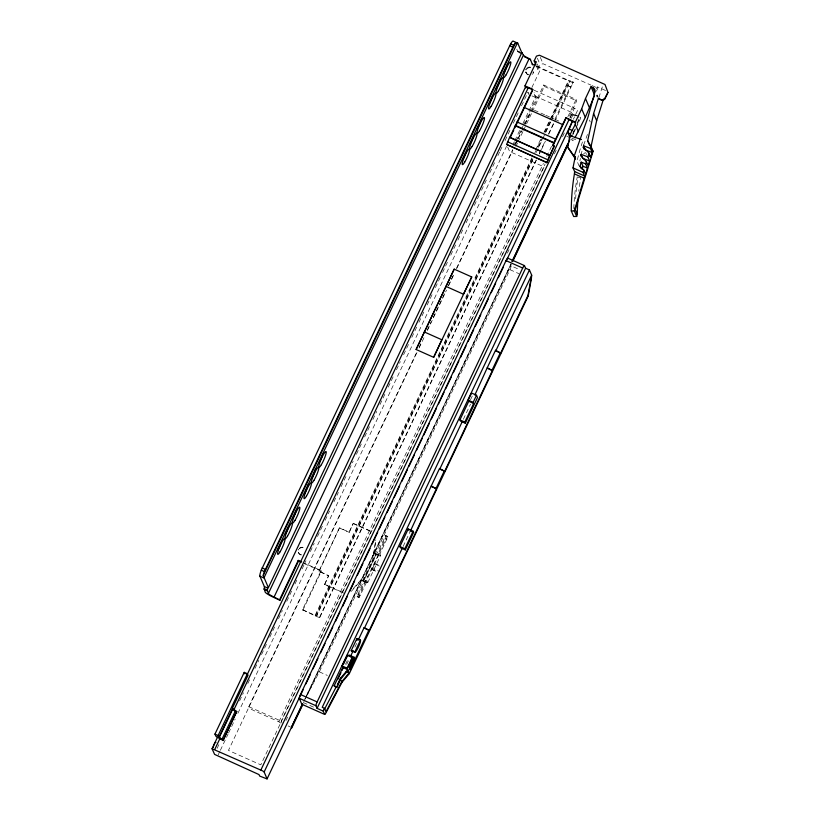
<?xml version="1.0" encoding="UTF-8"?>
<svg xmlns="http://www.w3.org/2000/svg" width="820" height="820" viewBox="0 0 820 820"><rect width="100%" height="100%" fill="white"/><g stroke="black" fill="none" stroke-linecap="round" stroke-linejoin="round"><path stroke-width="0.61" stroke-dasharray="4.1 3.07" d="M367.78 582.579L380.541 555.478A5.443 0.769 25.4 0 1 376.083 554.341L373.654 552.967L375.796 539.796M373.807 553.326L375.949 540.154M598.907 97.641L602.864 85.136M587.438 134.439L583.758 144.822L582.477 141.85A225.582 220.488 -23.2 0 0 577.054 161.181L578.981 165.681M353.594 588.237L360.872 579.935L366.038 581.841L378.881 554.73L378.256 553.285L385.154 538.709L385.882 535.378L366.058 575.773L357.038 596.263L357.356 597.021L359.027 597.759L367.145 580.99L365.474 580.242L357.356 597.021M380.541 555.478L379.916 554.023L387.87 536.874L385.882 535.378M359.027 597.759L358.699 597.011L367.729 576.521L387.553 536.116M531.872 87.535L540.001 70.387L537.848 69.423L540.114 64.636L543.076 63.745L590.871 85.075M217.105 748.352L219.852 742.561M239.594 700.885L243.437 692.777M247.824 683.511L250.571 677.72M254.958 668.464L258.792 660.356M261.539 654.565L267.023 642.993M269.77 637.201L274.7 626.787M278.544 618.68L282.377 610.572M286.774 601.316L291.705 590.892M294.995 583.942L297.742 578.161M302.129 568.895L305.973 560.788M310.36 551.532L314.193 543.424M317.483 536.475L322.424 526.061M325.161 520.269L329.558 511.003M333.945 501.748L338.332 492.482M341.069 486.69L346.009 476.276M349.299 469.327L353.143 461.219M356.433 454.28L361.364 443.856M364.654 436.906L369.594 426.492M372.885 419.543L376.728 411.435M380.019 404.496L384.949 394.071M388.249 387.122L393.18 376.708M396.47 369.758L400.314 361.661M403.604 354.711L408.544 344.287M411.835 337.348L416.765 326.924M418.958 322.291L424.996 309.56M427.189 304.927L432.13 294.503M435.42 287.564L440.35 277.139M442.544 272.507L448.581 259.776M450.774 255.143L455.715 244.719M457.908 240.096L463.935 227.355M466.129 222.722L472.166 209.992M474.36 205.359L479.3 194.934M481.494 190.312L487.531 177.571M489.724 172.938L495.751 160.208M497.945 155.575L499.595 152.1M500.138 150.941L502.885 145.15M505.079 140.527L511.116 127.787M513.31 123.154L519.337 110.423M521.53 105.79L527.567 93.06M218.171 754.953L219.811 751.479M220.365 750.32L228.042 734.125M228.585 732.967L235.166 719.089M237.902 713.297L506.483 146.39M513.187 144.084L514.273 141.798M514.816 140.65L519.706 130.339M522.955 123.471L528.387 112.012M528.931 110.864L535.439 97.119L533.523 92.639M513.802 145.519L515.411 142.116M515.954 140.978L522.945 126.229M523.478 125.091L536.382 97.857L534.107 92.527M280.737 723.066A4.079 0.574 25.4 0 1 278.902 721.754L254.6 710.919A5.443 0.769 25.4 0 1 249.239 707.67L248.819 706.676L416.929 351.831M419.122 347.198L420.762 343.734M427.343 329.865L431.176 321.778M433.36 317.155L442.123 298.654M442.667 297.496L445.414 291.725M448.15 285.944L453.624 274.382M456.361 268.601L512.766 149.547M515.503 143.766L517.143 140.302M517.697 139.144L521.53 131.056M524.81 124.117L531.38 110.249M416.929 352.549L228.442 750.402L260.801 764.845L544.091 166.911L511.731 152.469M419.122 347.926L424.053 337.512M427.343 330.573L432.827 319.011M433.37 317.853L446.521 290.095M448.714 285.473L454.741 272.752M456.935 268.119L512.818 150.173M515.288 145.027L522.073 130.636M525.128 124.25L543.721 85.003L576.081 99.445L576.696 100.88L569.039 117.034M515.903 146.452L517.543 142.998M518.086 141.839L523.006 131.456M523.56 130.298L531.76 112.986M532.303 111.827L544.336 86.438L543.721 85.003M343.611 593.065L324.577 584.578L328.697 575.876L318.898 571.212L339.511 527.721L349.31 532.385L353.276 523.324L349.156 532.026M319.052 571.571L339.511 527.721M532.867 158.926L316.582 615.441L319.872 617.152A5.443 0.769 25.4 0 1 315.413 616.025L302.498 609.711L321.04 570.566L303.933 562.93M302.785 610.387L321.327 571.243L321.04 570.566M324.577 584.578L328.543 575.517L318.898 571.212M302.498 609.711L315.126 615.338L531.893 157.799M535.726 149.712L540.646 139.308M543.937 132.379L549.41 120.827M549.953 119.669L568.567 80.391L570.166 80.842L567.583 85.762L570.74 87.176L573.211 81.959L570.054 80.544M315.413 616.025L532.118 158.619M534.855 152.838L537.049 148.205M537.602 147.047L541.436 138.939M544.726 131.999L568.854 81.067A5.443 0.769 25.4 0 0 573.313 82.205L555.806 119.31M551.757 117.885L567.297 85.095L570.74 87.176M538.34 147.364L542.174 139.277M545.464 132.348L550.938 120.786M315.126 615.338L316.674 615.82L532.938 159.357M536.229 152.479L542.245 139.718M542.789 138.611L550.999 121.227M551.553 120.13L570.166 80.842M554.914 119.289L570.453 86.5M319.738 616.855L536.024 160.33M539.314 153.401L544.787 141.839M548.621 133.752L553.551 123.348M319.882 617.296L536.639 159.613M539.386 153.975L541.015 150.367M541.579 149.353L545.403 141.122M548.693 134.337L555.253 120.325M278.902 721.754L543.393 163.477M546.684 156.538L551.614 146.134M282.039 723.127L281.178 721.118L545.126 163.99M567.881 116.758L576.081 99.445M570.033 117.485L574.42 108.23L575.353 108.67L577.669 110.198L573.405 119.218M570.023 118.121L572.544 112.801L532.272 94.833M285.954 720.514L287.605 717.049M507.406 253.113L509.046 249.639M528.777 207.983L530.427 204.518M554.392 153.914L557.108 148.195M562.53 136.735L565.246 131.005M571.222 118.408L573.18 114.277L572.544 112.801M577.208 122.754L579.402 118.131M306.711 695.022L510.973 263.886M572.852 133.27L574.502 129.806M304.907 699.019L511.003 264.009M572.954 133.352L574.595 129.806M577.341 124.097L580.211 117.198M307.551 694.55L511.27 264.563M573.149 133.947L574.789 130.482M571.806 136.889L575.64 128.801M576.183 127.653L580.56 118.408L579.945 116.983M306.106 697.051L319.349 671.857L509.907 269.647A3.505 0.553 -66 0 0 511.096 265.834L520.218 269.903M363.157 580.949L375.929 553.982L378.881 554.822M596.335 88.796L597.278 86.807L606.113 90.754M360.872 579.935L363.311 581.308L376.083 554.341M596.458 91.184L597.872 88.201L597.278 86.807M470.475 399.822L472.597 395.353M345.527 664.303L348.039 659.003M346.737 664.343L348.367 660.899M354.886 647.123L357.612 641.383M403.122 546.448L410.205 531.473M463.351 419.297L470.485 404.25M303.81 701.428L305.532 698.138M351.319 591.374L361.026 580.293M366.038 581.841L365.474 580.242M578.418 177.171L580.755 177.827A221.933 216.921 -23.2 0 0 578.766 191.173M571.909 138.344L576.603 139.902M516.805 49.282L517.799 51.588L519.9 52.531M517.902 51.742L520.003 52.675M592.04 85.598L597.872 88.201M536.782 66.205L568.567 80.391M535.931 66.379L568.854 81.067M544.336 86.438L576.696 100.88M534.056 90.22L574.42 108.23M578.848 116.491L572.216 113.498L572.842 114.964L578.356 117.424M531.954 95.879L536.382 97.857M573.18 114.277L577.915 116.389M544.644 114.769L531.934 109.091L532.354 110.085M545.802 115.282L553.889 118.89M555.048 119.412L560.829 121.985M566.774 136.253L570.084 137.729M509.907 269.647L518.896 273.654M386.21 536.126L387.87 536.874M353.276 523.324L372.147 531.749M353.43 523.683L372.454 532.18M385.154 538.709L386.825 539.447M339.664 528.08L349.31 532.385M378.256 553.285L379.916 554.023M373.654 552.967L375.929 553.982M376.216 554.351L377.876 555.099M374.391 563.166L379.834 565.636M379.25 566.015L373.858 563.606A3.403 0.533 -66 0 1 374.217 564.621A3.403 0.533 -66 0 1 372.198 568.885A3.403 0.533 -66 0 1 371.757 568.045L379.301 571.407M371.562 569.326L376.954 571.724M371.624 569.387L377.015 571.796M366.058 575.773L367.729 576.521M304.302 563.647L321.327 571.243M358.576 594.818L360.236 595.566M357.038 596.263L358.699 597.011M324.423 584.219L343.303 592.634M319.349 671.857L327.344 675.424M303.236 702.525L313.496 707.096M248.819 706.676L281.178 721.118M288.087 725.915L290.28 726.899M528.961 93.203L527.895 92.363M570.71 139.205L573.201 140.794L572.247 138.549M597.032 94.935L597.954 96.955A3.895 3.803 -23.2 0 0 596.755 95.161M596.458 95.468L597.216 97.252M589.375 119.986L590.246 122.016M567.297 85.095L567.583 85.762M585.664 152.54L586.474 154.426M540.339 57.359L543.076 63.745M537.366 58.24L540.114 64.636M537.264 63.991L540.001 70.387M536.475 66.225L537.848 69.423M533.246 73.011L533 72.437A3.885 3.803 -23.2 0 0 533.215 71.873M519.111 51.014L520.269 53.7M525.989 69.311L526.225 69.874M525.845 72.232L526.091 72.795M527.711 92.26L528.623 94.392M507.713 147.077L509.63 151.536M367.145 580.99L367.77 582.446A5.443 0.769 25.4 0 1 363.311 581.308M298.644 549.81L298.5 549.461A3.885 3.803 -23.2 0 0 298.285 550.025M573.805 208.546A225.582 220.488 -23.2 0 1 577.249 176.843M583.727 153.791A4.807 4.705 -23.2 0 1 584.957 152.848M575.64 198.768A221.933 216.921 -23.2 0 1 578.018 177.161M579.883 160.833A271.574 260.114 42.6 0 1 580.375 158.414M581.154 154.796A271.574 260.114 42.6 0 1 581.974 151.188M301.073 555.048A3.885 3.803 -23.2 0 1 298.952 549.277M299.331 548.805A3.885 3.803 -23.2 0 1 304.804 548.549M301.524 554.822A3.885 3.803 -23.2 0 1 298.131 551.214M299.187 548.467A3.885 3.803 -23.2 0 1 304.661 548.201M529.013 74.671A3.885 3.803 -23.2 0 1 525.651 70.458M525.774 69.874A3.885 3.803 -23.2 0 1 526.286 68.788M526.665 68.316A3.885 3.803 -23.2 0 1 531.668 67.681M533.584 71.852A3.885 3.803 -23.2 0 1 532.938 73.533M532.559 74.005A3.885 3.803 -23.2 0 1 532.108 74.415M528.09 74.917A3.885 3.803 -23.2 0 1 526.112 70.151A3.885 3.803 -23.2 0 1 530.817 67.763M518.752 51.373A9.727 1.527 -66 0 1 517.799 51.588"/><path stroke-width="1.23" d="M531.432 278.226L531.647 275.161A3.505 0.553 -66 0 0 531.616 274.987L529.453 269.944L525.599 268.222L524.472 265.598L507.805 258.167A3.505 0.553 -66 0 0 506.032 260.616L300.479 694.499A3.505 0.553 -66 0 0 299.279 698.302L301.821 704.236L324.628 714.404L323.213 711.104L317.073 708.367L315.946 705.743A3.505 0.553 -66 0 1 317.135 701.93L522.699 268.048A3.505 0.553 -66 0 1 524.472 265.598M575.568 159.1L567.86 147.385L569.726 135.607L581.472 139.492M577.936 199.701A221.933 216.921 -23.2 0 0 577.311 214.368L576.675 216.459L573.672 216.511L571.294 210.965A225.582 220.488 -23.2 0 1 574.42 173.881L574.605 171.544L573.026 167.905A225.582 220.488 -23.2 0 1 575.271 157.02L574.318 155.687L588.063 116.922L594.93 91.901A3.895 3.803 -23.2 0 0 592.829 87.484L591.076 86.705L585.49 98.513L581.657 108.845L575.414 122.026L575.291 124.353L570.32 134.07L571.284 136.315M215.916 742.459C215.27 741.136 213.272 746.067 213.302 747.45M527.967 295.477L531.647 275.161L495.772 350.868L500.682 353.061L527.967 295.477L528.203 296.04L349.31 673.64L342.063 682.199L326.032 712.693A3.505 0.553 -66 0 1 324.751 714.476M528.203 296.04L531.268 279.179M589.744 145.652L587.673 140.825L593.608 113.529L598.395 98.4L602.362 100.47L604.658 99.394L607.958 92.434L605.006 84.491L539.427 55.227L536.454 56.108L534.189 60.895L536.014 65.159M590.728 147.959L596.663 120.663L603.469 99.128M279.989 600.209L274.372 597.708A9.338 1.322 25.4 0 1 265.178 592.132L264.204 588.657A9.727 1.527 -66 0 0 264.347 586.546L259.899 576.152A9.727 1.527 -66 0 1 261.252 570.177L510.583 43.921A9.727 1.527 -66 0 1 513.34 41.205L517.727 43.163L521.817 52.716L268.376 587.663L267.505 587.95A9.727 1.527 -66 0 1 267.361 590.062L268.335 593.547A5.832 0.83 25.4 0 0 274.085 597.032L279.989 600.209L298.531 561.064L298.234 560.388L279.692 599.533M575.414 122.026L565.892 117.772L552.629 145.355L554.207 146.052L549.81 155.339L509.732 137.452L532.733 89.329L524.974 85.864L536.352 61.859L534.189 60.895M576.675 216.459L574.297 210.914L584.691 176.402L583.102 172.395L583.799 170.088L579.976 166.142L581.185 162.165L585.705 163.867L587.468 167.987L585.572 174.219L583.799 170.088M587.837 156.866L581.072 154.314L580.652 155.697L586.392 161.622L588.155 165.742L589.611 160.986L587.837 156.866L588.975 153.145L583.235 147.221L583.655 145.837L590.431 148.399L592.194 152.52L590.749 157.266L589.108 155.575M582.046 169.268L582.958 166.286L581.185 162.165M585.705 163.867L586.392 161.622M590.431 148.399L591.005 146.524L587.673 140.825M577.311 214.368L575.271 209.612L593.075 151.341L591.005 146.524M554.207 146.052L546.837 162.729L506.647 144.453L509.64 137.227L549.81 155.339M546.837 162.729L549.718 155.103M574.963 137.791L585.306 117.362L594.223 96.299M263.763 576.614A11.869 7.257 -71 0 1 263.22 575.384A9.727 1.527 -66 0 1 264.409 571.581L513.74 45.325A9.727 1.527 -66 0 1 515.513 42.865A12.044 7.37 -71 0 1 517.379 42.968A9.727 1.527 -66 0 1 517.727 43.163M570.095 137.77L567.829 132.481L572.309 121.401L565.892 117.772M416.119 349.494L454.198 269.124L471.736 276.955L433.657 357.325L416.119 349.494L454.198 269.124M433.657 357.325L441.836 339.777L424.288 331.946M263.22 575.384L515.513 42.865M517.379 42.968L264.214 577.331A9.727 1.527 -66 0 0 264.286 578.11L268.376 587.663M268.335 593.547L523.427 55.114L521.909 52.777A9.727 1.527 -66 0 1 521.059 53.146M274.085 597.032L529.177 58.589A5.832 0.83 25.4 0 1 523.427 55.114M214.953 734.115L244.216 672.359L247.373 673.763L248.019 675.28L232.357 708.336L235.535 710.673A4.469 0.635 25.4 0 1 236.683 711.637L223.163 740.532L216.921 736.965A4.469 0.635 25.4 0 1 215.762 736.001L214.953 734.115L218.11 735.53L218.981 737.477L221.933 739.384A4.469 0.635 25.4 0 1 223.081 740.337L223.163 740.532M218.11 735.53L247.373 673.763M212.052 748.732L262.687 770.913L264.142 771.979L267.094 778.938L259.643 776.048L259.017 774.582L214.594 754.4L212.052 748.732L217.536 737.159M247.158 674.634L525.579 86.869L532.897 89.698M218.919 737.416L232.521 708.705M219.176 737.621L232.777 708.921M214.758 749.418L220.242 737.856M233.608 710.417L528.285 87.648M221.933 739.384L235.535 710.673M223.081 740.337L236.683 711.637M510.522 136.909L513.75 130.103M514.827 127.828L532.559 90.395M554.505 146.554L552.926 145.847L566.056 118.141M260.883 770.011L568.936 119.802M264.142 771.979L303.082 689.784M305.829 683.993L310.216 674.737M312.953 668.946L317.893 658.521M320.63 652.74L325.027 643.474M327.764 637.683L332.705 627.269M335.441 621.478L339.829 612.222M342.575 606.431L347.506 596.007M349.699 591.384L354.64 580.96M357.387 575.168L362.87 563.596M364.51 560.121L369.994 548.549M372.188 543.916L377.682 532.334M379.322 528.859L384.805 517.287M386.999 512.654L392.483 501.081M394.133 497.607L399.617 486.034M401.81 481.401L407.294 469.819M408.944 466.344L414.428 454.772M416.621 450.139L422.105 438.567M423.745 435.092L429.229 423.509M431.433 418.887L436.363 408.462M438.556 403.829L444.04 392.257M445.69 388.782L451.174 377.21M453.368 372.577L458.851 360.995M460.502 357.53L465.985 345.948M468.179 341.315L473.663 329.742M475.303 326.268L480.786 314.695M483.533 308.904L488.474 298.48M491.211 292.699L495.598 283.433M498.345 277.642L503.275 267.228M506.022 261.436L572.339 121.462M302.334 704.267L291.377 727.391L291.674 728.068L302.621 704.954M567.922 143.674L512.069 261.57L569.654 140.21M267.084 778.856L302.713 703.652M512.91 261.098L568.219 144.351M602.198 100.101L604.494 99.015L607.958 92.434M317.073 708.367L525.599 268.222M529.453 269.944L322.239 707.322L324.515 708.347L325.981 711.75L341.817 681.615L349.146 672.923L348.029 670.329L340.71 679.052L336.743 687.426L334.468 686.401L334.181 685.745L342.842 667.48L342.196 665.983L347.434 654.913L352.549 657.589L348.428 666.291L349.094 667.849L354.117 657.25L349.207 655.057L349.545 655.826M468.251 400.15L471.613 393.057L476.522 395.25L477.506 397.546L465.329 423.243L460.42 421.049L459.917 419.881L468.732 401.287L468.251 400.15L473.16 402.343L473.642 403.481L464.827 422.074L465.329 423.243M343.518 664.097L347.127 656.482M399.914 546.55L408.216 529.013L413.126 531.206L413.628 532.375L405.316 549.902L400.406 547.719L399.914 546.55L404.824 548.744L405.316 549.902M351.206 650.66L356.956 638.514L360.462 640.082A6.806 1.066 -66 0 1 358.196 647.564A6.806 1.066 -66 0 1 354.711 652.228L351.206 650.66A6.806 1.066 -66 0 0 351.718 650.772M337.707 679.554L340.956 672.707M342.032 670.422L343.119 668.136M323.213 711.104L324.515 708.347M350.54 656.307L353.256 650.567M358.155 640.236L364.131 627.607L369.297 630.385L436.394 488.761L431.238 485.983L439.52 468.507L444.676 471.274L492.4 370.548L487.244 367.77L495.526 350.294L500.682 353.061M336.743 687.426L340.433 678.386L347.752 669.673L347.106 668.177L342.196 665.983M337.399 684.669L340.771 678.048M369.297 630.385L364.387 628.192L402.569 547.596M410.205 531.473L431.238 485.983M444.676 471.274L439.766 469.081L462.254 421.613M474.872 394.984L487.244 367.77M347.106 668.177L352.344 657.107M354.711 652.228L360.462 640.082M473.16 402.343L476.522 395.25M404.824 548.744L413.126 531.206M369.041 629.801L350.007 669.971L349.433 668.618L354.455 658.019L354.117 657.25M436.148 488.177L444.43 470.69M492.154 369.963L500.436 352.487M471.736 276.955L463.423 294.195L445.885 286.364M324.289 709.597L336.2 686.934M571.294 210.965L574.297 210.914M520.803 52.644L521.817 52.716M592.194 152.52L585.429 149.958L583.655 145.837M589.611 160.986L582.835 158.434L581.072 154.314M582.958 166.286L587.468 167.987M510.583 43.921L513.74 45.325M509.517 45.684L512.674 47.088M529.177 58.589L530.55 59.757M532.241 64.175L534.507 65.19M594.572 95.161L591.076 86.705M602.362 100.47L598.395 98.4M572.309 121.401L575.814 122.959M524.164 107.42L562.663 124.599M569.408 129.16L572.411 130.503M516.989 121.924L555.489 139.103M515.349 125.388L553.848 142.577M515.247 125.819L553.746 142.998M573.026 167.905L583.102 172.395M574.605 171.544L584.67 176.044M507.488 141.768L547.565 159.654M574.42 173.881L584.27 178.278M506.647 144.453L546.725 162.339M506.032 260.616L522.699 268.048M487.49 368.354L492.4 370.548M468.732 401.287L473.642 403.481M459.917 419.881L464.827 422.074M431.484 486.567L436.394 488.761M411.66 531.493L413.628 532.375M298.234 560.388L301.657 561.915M298.531 561.064L300.837 562.1M262.103 567.901L265.26 569.305M261.252 570.177L264.409 571.581M259.899 576.152L264.286 578.11M264.347 586.546L267.505 587.95M264.204 588.657L267.361 590.062M264.019 589.447L267.176 590.851M348.623 655.836L351.575 657.148M342.842 667.48L347.752 669.673M346.194 671.611L349.146 672.923M339.777 680.139L342.186 681.215M334.181 685.745L336.466 686.76M300.479 694.499L317.135 701.93M299.279 698.302L315.946 705.743M234.663 710.889L236.765 711.822M567.829 132.481L570.32 134.07M567.86 147.385L575.086 157.491L574.318 155.687M591.404 148.502L593.075 151.341M592.829 87.484L594.746 91.942M593.608 113.529L596.663 120.663M585.49 98.513L589.139 107.03M581.657 108.845L585.306 117.362M588.975 153.145L590.749 157.266M575.291 124.353L578.479 131.774M583.235 147.221L584.117 149.281M579.976 166.142L580.857 168.202M524.974 85.864L525.886 87.996M495.526 350.294L495.772 350.868M439.52 468.507L439.766 469.081M408.216 529.013L408.719 530.181M364.131 627.607L364.387 628.192M347.68 669.827L347.957 670.483M349.074 673.076L349.31 673.64M340.433 678.386L340.71 679.052M341.817 681.615L342.063 682.199M244.216 672.359L244.862 673.866M530.253 59.071L532.528 64.852M575.271 209.612A221.933 216.921 -23.2 0 1 575.312 207.204M507.406 64.38A6.13 0.963 -66 0 1 507.262 64.995M507.057 65.692A6.13 0.963 -66 0 1 503.746 72.908M473.263 137.022A6.13 0.963 -66 0 1 470.342 143.602M481.032 120.058A6.13 0.963 -66 0 1 480.889 120.663M480.428 122.139A6.13 0.963 -66 0 1 480.12 122.969M479.772 123.83A6.13 0.963 -66 0 1 477.763 127.94M477.014 129.109A6.13 0.963 -66 0 1 476.686 129.529M465.852 152.674A6.13 0.963 -66 0 1 462.931 159.254M492.574 95.694A6.13 0.963 -66 0 1 492.43 96.309M492.226 97.006A6.13 0.963 -66 0 1 490.124 102.069M489.714 102.869A6.13 0.963 -66 0 1 489.304 103.586M499.995 80.042A6.13 0.963 -66 0 1 499.841 80.647M499.646 81.354A6.13 0.963 -66 0 1 496.336 88.57M308.033 484.886A6.13 0.963 -66 0 1 307.951 485.389M307.603 486.701A6.13 0.963 -66 0 1 305.501 491.764M305.091 492.553A6.13 0.963 -66 0 1 304.681 493.281M315.444 469.224A6.13 0.963 -66 0 1 315.218 470.342M315.013 471.039A6.13 0.963 -66 0 1 312.922 476.102M312.502 476.902A6.13 0.963 -66 0 1 312.092 477.619M322.783 454.075A6.13 0.963 -66 0 1 322.639 454.68M322.434 455.387A6.13 0.963 -66 0 1 320.333 460.45M319.923 461.24A6.13 0.963 -66 0 1 319.513 461.967M281.229 542.368A6.13 0.963 -66 0 1 280.963 543.137M280.665 543.978A6.13 0.963 -66 0 1 278.308 548.949M277.918 549.584A6.13 0.963 -66 0 1 277.549 550.117M288.64 526.707A6.13 0.963 -66 0 1 285.719 533.287M296.061 511.055A6.13 0.963 -66 0 1 293.14 517.635M528.141 58.661A9.338 1.322 25.4 0 1 526.829 58.025M525.558 57.369A9.338 1.322 25.4 0 1 524.369 56.724M356.956 638.514A6.806 1.066 -66 0 1 356.833 640.338M302.313 703.99A3.505 0.553 -66 0 1 301.955 704.308M505.93 75.071A8.651 1.353 -66 0 0 510.809 62.002A8.651 1.353 -66 0 0 504.689 72.16A8.651 1.353 -66 0 0 505.93 75.071M491.098 106.385A8.651 1.353 -66 0 0 495.977 93.316A8.651 1.353 -66 0 0 489.847 103.474A8.651 1.353 -66 0 0 491.098 106.385M498.519 90.723A8.651 1.353 -66 0 0 503.398 77.654A8.651 1.353 -66 0 0 497.268 87.812A8.651 1.353 -66 0 0 498.519 90.723M306.475 496.079A8.651 1.353 -66 0 0 311.354 483.011A8.651 1.353 -66 0 0 305.224 493.168A8.651 1.353 -66 0 0 306.475 496.079M313.896 480.417A8.651 1.353 -66 0 0 318.765 467.349A8.651 1.353 -66 0 0 312.645 477.506A8.651 1.353 -66 0 0 313.896 480.417M321.307 464.755A8.651 1.353 -66 0 0 326.186 451.697A8.651 1.353 -66 0 0 320.066 461.844A8.651 1.353 -66 0 0 321.307 464.755M280.102 551.747A8.651 1.353 -66 0 0 284.981 538.678A8.651 1.353 -66 0 0 278.851 548.836A8.651 1.353 -66 0 0 280.102 551.747M287.512 536.085A8.651 1.353 -66 0 0 292.391 523.016A8.651 1.353 -66 0 0 286.272 533.174A8.651 1.353 -66 0 0 287.512 536.085M294.933 520.433A8.651 1.353 -66 0 0 299.812 507.365A8.651 1.353 -66 0 0 293.683 517.522A8.651 1.353 -66 0 0 294.933 520.433M472.146 146.401A8.651 1.353 -66 0 0 477.014 133.332A8.651 1.353 -66 0 0 470.895 143.49A8.651 1.353 -66 0 0 472.146 146.401M464.725 162.052A8.651 1.353 -66 0 0 469.604 148.984A8.651 1.353 -66 0 0 463.474 159.141A8.651 1.353 -66 0 0 464.725 162.052M479.556 130.739A8.651 1.353 -66 0 0 484.435 117.67A8.651 1.353 -66 0 0 478.306 127.828A8.651 1.353 -66 0 0 479.556 130.739"/></g></svg>
